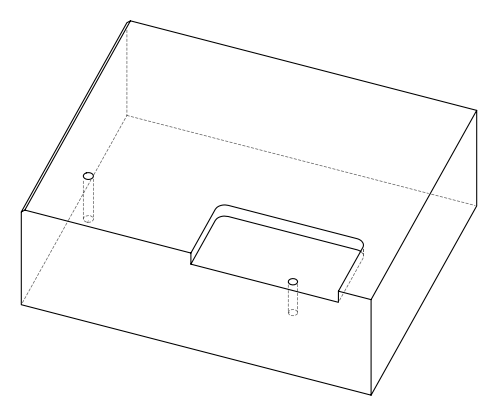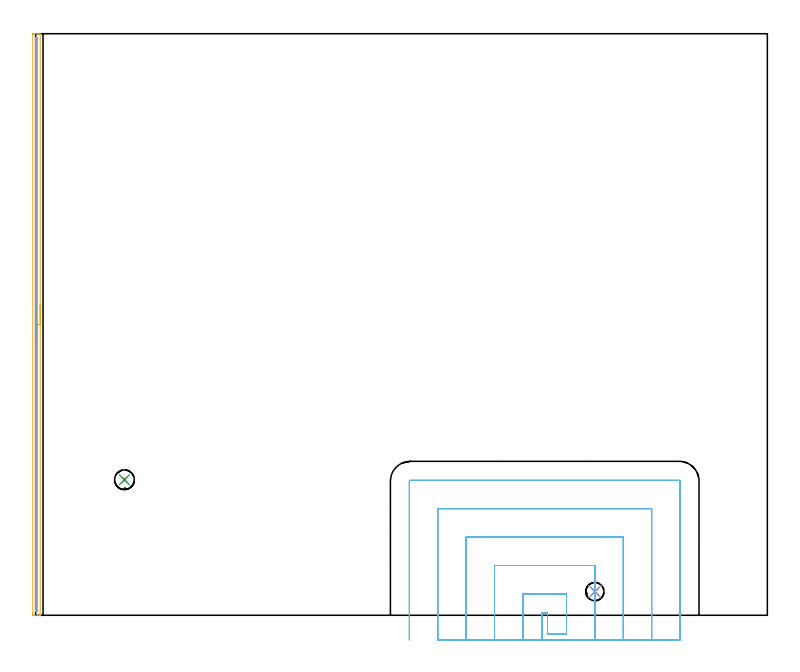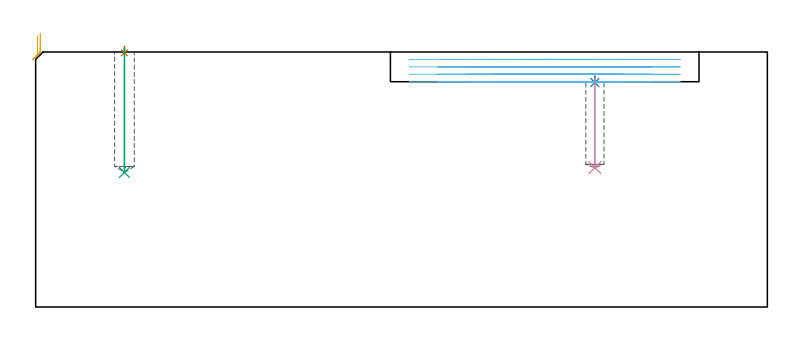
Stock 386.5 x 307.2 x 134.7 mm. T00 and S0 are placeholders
(PLAN: 6 operations, 4 tool changes, 19.1 min)
(1 SPOT_DRILL | STEP1POCKET | NXT0321_9005460120000 | 0.03 min | 1 mm3)
(2 SPOT_DRILL_1 | STEP1POCKET_1 | NXT0321_9005460120000 | 0.03 min | 1663 mm3)
(3 DRILL_BLIND_HOLE_INTO_CENTER | STEP1POCKET | UGT0301_217 | 0.26 min | 5201 mm3)
(4 DRILL_BLIND_HOLE_INTO_CENTER_1 | STEP1POCKET_1 | NXT0301_067 | 0.19 min | 3236 mm3)
(5 AREA_MILL | FG_CHAMFER_SURFACE | UGT0205_001 | 5.07 min | 2337 mm3)
(6 MILL_SLOT | SLOT_PARTIAL_RECTANGULAR | UGT0201_104 | Follow Part, ap 5, ae 75% | 13.52 min | 205628 mm3)
(TOOL NXT0321_9005460120000 | NC Spot Drill, 142deg, 12mm, Carbide, Uncoated | D12 PA142 FL30 Z2)
(TOOL UGT0301_217 | Twist Drill 10.4 mm | D10.4 PA118 FL82 Z2)
(TOOL NXT0301_067 | Carbide Drill 9.6mm [860.1-0960-029A1-MM 2214] | D9.6 PA140 FL47 Z2)
(TOOL UGT0205_001 | Chamfer Mill 20 x 3 x 45 deg. | D20 FL50 Z2)
(TOOL UGT0201_104 | End Mill 20 mm | D20 FL22 Z2)
(OP 1 SPOT_DRILL)
G17 G21 G94 G90
T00 M6
G54
G17 G0 G90 X46.9 Y71.6 S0 M3
G43 Z144.7 H0
G94 G81 G98 Z134.252 F250. R137.7
G80
M5
M2
(OP 2 SPOT_DRILL_1)
G17 G21 G94 G90
T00 M6
G54
G17 G0 G90 X295.4 Y12.5 S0 M3
G43 Z144.7 H0
G94 G81 G98 Z118.587 F250. R122.
G80
M5
M2
(OP 3 DRILL_BLIND_HOLE_INTO_CENTER)
G17 G21 G94 G90
T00 M6
G54
G17 G0 G90 X46.9 Y71.6 S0 M3
G43 Z144.7 H0
G94 G81 G98 Z71.1 F250. R136.7
G80
M5
M2
(OP 4 DRILL_BLIND_HOLE_INTO_CENTER_1)
G17 G21 G94 G90
T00 M6
G54
G17 G0 G90 X295.4 Y12.5 S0 M3
G43 Z144.7 H1
G94 G81 G98 Z73.6 F250. R121.
G80
M5
M2
(OP 5 AREA_MILL)
G17 G21 G94 G90
T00 M6
G54
G17 G0 G90 X2.4 Y163.6 S1061 M3
G43 Z144.7 H0
G94 G1 Y163.562 Z143.828 F250.
Y163.448 Z142.963
Y163.259 Z142.112
Y162.997 Z141.28
Y162.663 Z140.474
Y162.26 Z139.7
Y161.792 Z138.964
Y161.26 Z138.272
Y160.671 Z137.629
Y160.028 Z137.039
Y159.336 Z136.508
Y158.6 Z136.04
Y157.826 Z135.637
Y157.02 Z135.303
Y156.188 Z135.041
Y155.337 Z134.852
Y154.472 Z134.738
Y153.6 Z134.7
Y0.151
X2.405 Y0.01 Z134.695
X2.346 Y0.007 Z134.637
X1.976 Y0. Z134.275
X1.516 Z133.815
X0.896 Z133.192
X-0.306 Z131.991
X-0.889 Z131.405
X-1.149 Y0.001 Z131.145
X-1.487 Y0.004 Z130.808
X-1.49 Y0.007 Z130.805
X-1.497 Y0.601 Z130.803
X-1.5 Y1.211 Z130.8
Y306.317
X-1.498 Y306.599 Z130.802
X-1.491 Y307.193 Z130.805
X-1.487 Y307.196 Z130.808
X-0.889 Y307.2 Z131.405
X-0.306 Z131.991
X0.004 Z132.3
X0.587 Z132.883
X0.896 Z133.192
X1.976 Z134.276
X2.346 Y307.193 Z134.637
X2.397 Y307.19 Z134.688
X2.4 Y307.045 Z134.7
Y153.6
X0.986 Z133.286
X0.985 Y2.296 Z133.285
X0.984 Y2.207 Z133.284
X0.979 Y2.03 Z133.279
X0.975 Y2.008 Z133.275
X0.968 Y2.005 Z133.268
X0.945 Y2.002 Z133.245
X0.896 Y2. Z133.196
X0.389 Z132.689
X0.004 Y2.003 Z132.304
X-0.051 Y2.006 Z132.249
X-0.078 Y2.009 Z132.222
X-0.082 Y2.118 Z132.218
X-0.085 Y2.296 Z132.215
X-0.086 Y304.904 Z132.214
X-0.084 Y304.994 Z132.216
X-0.079 Y305.171 Z132.221
X-0.075 Y305.192 Z132.225
X-0.068 Y305.195 Z132.232
X-0.045 Y305.198 Z132.255
X0.004 Y305.2 Z132.304
X0.511 Z132.811
X0.896 Y305.197 Z133.196
X0.951 Y305.194 Z133.251
X0.978 Y305.191 Z133.278
X0.982 Y305.082 Z133.282
X0.985 Y304.904 Z133.285
X0.986 Y153.6 Z133.286
Y152.728 Z133.324
Y151.864 Z133.438
Y151.012 Z133.626
Y150.18 Z133.889
Y149.374 Z134.223
Y148.6 Z134.625
Y147.864 Z135.094
Y147.172 Z135.625
Y146.529 Z136.215
Y145.94 Z136.858
Y145.409 Z137.55
Y144.94 Z138.286
Y144.537 Z139.059
Y144.203 Z139.865
Y143.941 Z140.697
Y143.752 Z141.549
Y143.638 Z142.414
Y143.6 Z143.286
G0 Z144.7
M5
M2
(OP 6 MILL_SLOT)
G17 G21 G94 G90
T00 M6
G54
G17 G0 G90 X267.4 Y-13. S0 M3
G43 Z144.7 H0
Z130.775
G94 G1 Y-10. F250.
Y1.3 F500.
X270.4
Y-10.
X280.4
Y11.3
X257.4
Y-10.
Y-13. F250.
X295.4
Y-10.
Y26.3 F500.
X242.4
Y-10.
Y-13. F250.
X310.4
Y-10.
Y41.3 F500.
X227.4
Y-10.
Y-13. F250.
X325.4
Y-10.
Y56.3 F500.
X212.4
Y-10.
Y-13. F250.
X340.4
Y-10.
Y70.8 F500.
G3 X339.9 Y71.3 R0.5
G1 X197.9
G3 X197.4 Y70.8 R0.5
G1 Y-10.
Y-13. F250.
G0 X267.4 Z126.85
G1 Y-10.
Y1.3 F500.
X270.4
Y-10.
X280.4
Y11.3
X257.4
Y-10.
Y-13. F250.
X295.4
Y-10.
Y26.3 F500.
X242.4
Y-10.
Y-13. F250.
X310.4
Y-10.
Y41.3 F500.
X227.4
Y-10.
Y-13. F250.
X325.4
Y-10.
Y56.3 F500.
X212.4
Y-10.
Y-13. F250.
X340.4
Y-10.
Y70.8 F500.
G3 X339.9 Y71.3 R0.5
G1 X197.9
G3 X197.4 Y70.8 R0.5
G1 Y-10.
Y-13. F250.
G0 X267.4 Z122.925
G1 Y-10.
Y1.3 F500.
X270.4
Y-10.
X280.4
Y11.3
X257.4
Y-10.
Y-13. F250.
X295.4
Y-10.
Y26.3 F500.
X242.4
Y-10.
Y-13. F250.
X310.4
Y-10.
Y41.3 F500.
X227.4
Y-10.
Y-13. F250.
X325.4
Y-10.
Y56.3 F500.
X212.4
Y-10.
Y-13. F250.
X340.4
Y-10.
Y70.8 F500.
G3 X339.9 Y71.3 R0.5
G1 X197.9
G3 X197.4 Y70.8 R0.5
G1 Y-10.
Y-13. F250.
G0 X267.4 Z119.
G1 Y-10.
Y1.3 F500.
X270.4
Y-10.
X280.4
Y11.3
X257.4
Y-10.
Y-13. F250.
X295.4
Y-10.
Y26.3 F500.
X242.4
Y-10.
Y-13. F250.
X310.4
Y-10.
Y41.3 F500.
X227.4
Y-10.
Y-13. F250.
X325.4
Y-10.
Y56.3 F500.
X212.4
Y-10.
Y-13. F250.
X340.4
Y-10.
Y70.8 F500.
G3 X339.9 Y71.3 R0.5
G1 X197.9
G3 X197.4 Y70.8 R0.5
G1 Y-10.
Y-13. F250.
G0 Z144.7
M5
M2
